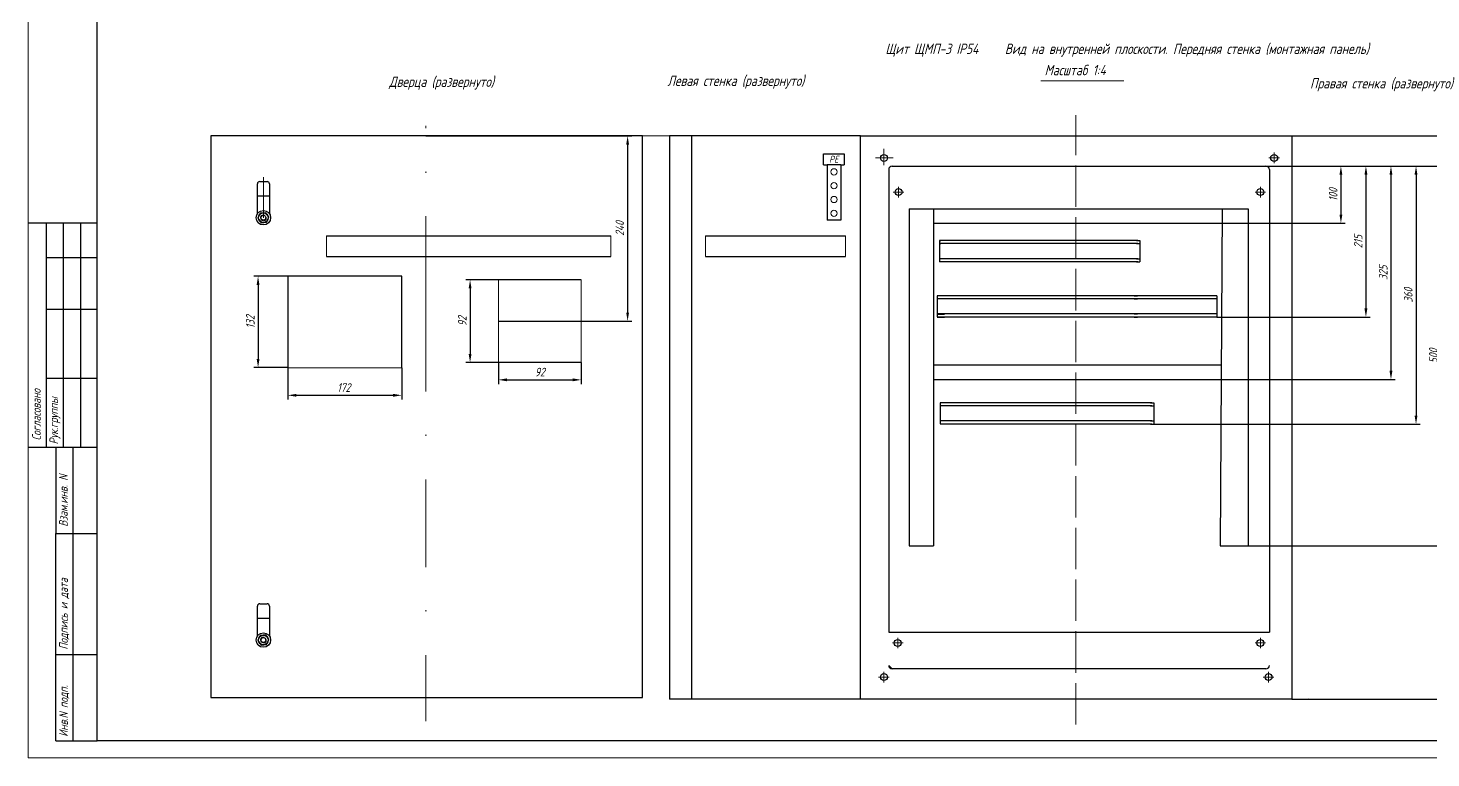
# Model space of a CAD drawing. Header units: millimetres. Extents: x -14 to 2659, y -2986 to -401.
# Drawn here: x 1631.6 to 2037.8, y -1538.6 to -1327.1 of the extents above; entities that cross this region are included whole.
import ezdxf

# ---------------------------------------------------------------- set-up
doc = ezdxf.new("R2010")
doc.units = ezdxf.units.MM
doc.linetypes.add('ACAD_ISO02W100', pattern=[15, 12, -3])
doc.linetypes.add('DASHDOTX2', pattern=[50.8, 25.4, -12.7, 0, -12.7])
doc.layers.get('0').update_dxf_attribs({"lineweight": 20})
doc.layers.add('1', color=7, linetype='Continuous')
doc.layers.add('ссылки', color=7, linetype='Continuous')
doc.layers.add('MAIN', color=7, linetype='Continuous', lineweight=50)
doc.styles.add('GOST тип А', font='GOST_A.TTF', dxfattribs={"oblique": 15})
doc.styles.add('ЕСКД', font='GOST_A.TTF', dxfattribs={"oblique": 15})
doc.dimstyles.new('ISO-25', dxfattribs={"dimtxt": 2.5, "dimasz": 2.5, "dimexe": 1.25, "dimexo": 0, "dimgap": 1, "dimtad": 1, "dimlfac": 20, "dimtxsty": 'ЕСКД', "dimcen": 2.5, "dimadec": 0, "dimazin": 0, "dimtfac": 1, "dimtmove": 0, "dimatfit": 0, "dimfxl": 1.25, "dimarcsym": 0})

# ---------------------------------------------------------------- blocks, each defined once
blk = doc.blocks.new('*D39')
at = {"color": 0, "lineweight": -2}
for p, q in [((1985.99, -1367.1), (2012.99, -1367.1)), ((2011.74, -1369.6), (2011.74, -1381.12)), ((1977.32, -1383.62), (2012.99, -1383.62))]:
    blk.add_line(p, q, dxfattribs=at)
at = {"color": 0, "lineweight": -3}
for points in [[(2011.32, -1369.6), (2012.16, -1369.6), (2011.74, -1367.1)], [(2011.32, -1381.12), (2012.16, -1381.12), (2011.74, -1383.62)]]:
    blk.add_solid(points, dxfattribs=at)
at = {"layer": 'Defpoints', "color": 0, "lineweight": -3}
for p in [(1985.99, -1367.1), (1977.32, -1383.62), (2011.74, -1383.62)]:
    blk.add_point(p, dxfattribs=at)
at = {"color": 0, "insert": (2009.49, -1375.36), "char_height": 2.5, "attachment_point": 5, "rotation": 90, "style": 'ЕСКД'}
blk.add_mtext('100', dxfattribs=at)
blk = doc.blocks.new('*D40')
at = {"color": 0, "lineweight": -2}
for p, q in [((1985.99, -1367.1), (2020.24, -1367.1)), ((2018.99, -1369.6), (2018.99, -1408.34)), ((1975.84, -1410.84), (2020.24, -1410.84))]:
    blk.add_line(p, q, dxfattribs=at)
at = {"color": 0, "lineweight": -3}
for points in [[(2018.57, -1369.6), (2019.41, -1369.6), (2018.99, -1367.1)], [(2018.57, -1408.34), (2019.41, -1408.34), (2018.99, -1410.84)]]:
    blk.add_solid(points, dxfattribs=at)
at = {"layer": 'Defpoints', "color": 0, "lineweight": -3}
for p in [(1985.99, -1367.1), (1975.84, -1410.84), (2018.99, -1410.84)]:
    blk.add_point(p, dxfattribs=at)
at = {"color": 0, "insert": (2016.74, -1388.97), "char_height": 2.5, "attachment_point": 5, "rotation": 90, "style": 'ЕСКД'}
blk.add_mtext('215', dxfattribs=at)
blk = doc.blocks.new('*D41')
at = {"color": 0, "lineweight": -2}
for p, q in [((1985.99, -1367.1), (2027.49, -1367.1)), ((2026.24, -1369.6), (2026.24, -1426.38)), ((1977.04, -1428.88), (2027.49, -1428.88))]:
    blk.add_line(p, q, dxfattribs=at)
at = {"color": 0, "lineweight": -3}
for points in [[(2025.82, -1369.6), (2026.66, -1369.6), (2026.24, -1367.1)], [(2025.82, -1426.38), (2026.66, -1426.38), (2026.24, -1428.88)]]:
    blk.add_solid(points, dxfattribs=at)
at = {"layer": 'Defpoints', "color": 0, "lineweight": -3}
for p in [(1985.99, -1367.1), (1977.04, -1428.88), (2026.24, -1428.88)]:
    blk.add_point(p, dxfattribs=at)
at = {"color": 0, "insert": (2023.99, -1397.99), "char_height": 2.5, "attachment_point": 5, "rotation": 90, "style": 'ЕСКД'}
blk.add_mtext('325', dxfattribs=at)
blk = doc.blocks.new('*D42')
at = {"color": 0, "lineweight": -2}
for p, q in [((1985.99, -1367.1), (2034.74, -1367.1)), ((2033.49, -1369.6), (2033.49, -1439.36)), ((1957.55, -1441.86), (2034.74, -1441.86))]:
    blk.add_line(p, q, dxfattribs=at)
at = {"color": 0, "lineweight": -3}
for points in [[(2033.07, -1369.6), (2033.91, -1369.6), (2033.49, -1367.1)], [(2033.07, -1439.36), (2033.91, -1439.36), (2033.49, -1441.86)]]:
    blk.add_solid(points, dxfattribs=at)
at = {"layer": 'Defpoints', "color": 0, "lineweight": -3}
for p in [(1985.99, -1367.1), (1957.55, -1441.86), (2033.49, -1441.86)]:
    blk.add_point(p, dxfattribs=at)
at = {"color": 0, "insert": (2031.24, -1404.48), "char_height": 2.5, "attachment_point": 5, "rotation": 90, "style": 'ЕСКД'}
blk.add_mtext('360', dxfattribs=at)
blk = doc.blocks.new('*D43')
at = {"color": 0, "lineweight": -2}
for p, q in [((1985.99, -1367.1), (2041.99, -1367.1)), ((2040.74, -1369.6), (2040.74, -1474.57)), ((1976.74, -1477.07), (2041.99, -1477.07))]:
    blk.add_line(p, q, dxfattribs=at)
at = {"color": 0, "lineweight": -3}
for points in [[(2040.32, -1369.6), (2041.16, -1369.6), (2040.74, -1367.1)], [(2040.32, -1474.57), (2041.16, -1474.57), (2040.74, -1477.07)]]:
    blk.add_solid(points, dxfattribs=at)
at = {"layer": 'Defpoints', "color": 0, "lineweight": -3}
for p in [(1985.99, -1367.1), (1976.74, -1477.07), (2040.74, -1477.07)]:
    blk.add_point(p, dxfattribs=at)
at = {"color": 0, "insert": (2038.49, -1422.09), "char_height": 2.5, "attachment_point": 5, "rotation": 90, "style": 'ЕСКД'}
blk.add_mtext('500', dxfattribs=at)
blk = doc.blocks.new('*D44')
at = {"color": 0, "lineweight": -2}
for p, q in [((1791.76, -1400.01), (1758.32, -1400.01)), ((1759.57, -1402.51), (1759.57, -1421.51)), ((1791.76, -1424.01), (1758.32, -1424.01))]:
    blk.add_line(p, q, dxfattribs=at)
at = {"color": 0, "lineweight": -3}
for points in [[(1759.16, -1402.51), (1759.99, -1402.51), (1759.57, -1400.01)], [(1759.16, -1421.51), (1759.99, -1421.51), (1759.57, -1424.01)]]:
    blk.add_solid(points, dxfattribs=at)
at = {"layer": 'Defpoints', "color": 0, "lineweight": -3}
for p in [(1791.76, -1400.01), (1759.57, -1424.01), (1791.76, -1424.01)]:
    blk.add_point(p, dxfattribs=at)
at = {"color": 0, "insert": (1757.32, -1412.01), "char_height": 2.5, "attachment_point": 5, "rotation": 90, "style": 'ЕСКД'}
blk.add_mtext('92', dxfattribs=at)
blk = doc.blocks.new('*D45')
at = {"color": 0, "lineweight": -2}
for p, q in [((1767.76, -1424.01), (1767.76, -1430.27)), ((1791.76, -1424.01), (1791.76, -1430.27)), ((1770.26, -1429.02), (1789.26, -1429.02))]:
    blk.add_line(p, q, dxfattribs=at)
at = {"color": 0, "lineweight": -3}
for points in [[(1770.26, -1428.6), (1770.26, -1429.43), (1767.76, -1429.02)], [(1789.26, -1428.6), (1789.26, -1429.43), (1791.76, -1429.02)]]:
    blk.add_solid(points, dxfattribs=at)
at = {"layer": 'Defpoints', "color": 0, "lineweight": -3}
for p in [(1767.76, -1424.01), (1791.76, -1424.01), (1791.76, -1429.02)]:
    blk.add_point(p, dxfattribs=at)
at = {"color": 0, "insert": (1779.76, -1426.77), "char_height": 2.5, "attachment_point": 5, "style": 'ЕСКД'}
blk.add_mtext('92', dxfattribs=at)
blk = doc.blocks.new('*D46')
at = {"color": 0, "lineweight": -2}
for p, q in [((1746.74, -1358.35), (1806.44, -1358.35)), ((1805.19, -1360.85), (1805.19, -1409.51)), ((1767.76, -1412.01), (1806.44, -1412.01))]:
    blk.add_line(p, q, dxfattribs=at)
at = {"color": 0, "lineweight": -3}
for points in [[(1804.77, -1360.85), (1805.6, -1360.85), (1805.19, -1358.35)], [(1804.77, -1409.51), (1805.6, -1409.51), (1805.19, -1412.01)]]:
    blk.add_solid(points, dxfattribs=at)
at = {"layer": 'Defpoints', "color": 0, "lineweight": -3}
for p in [(1746.74, -1358.35), (1767.76, -1412.01), (1805.19, -1412.01)]:
    blk.add_point(p, dxfattribs=at)
at = {"color": 0, "insert": (1802.94, -1385.18), "char_height": 2.5, "attachment_point": 5, "rotation": 90, "style": 'ЕСКД'}
blk.add_mtext('240', dxfattribs=at)
blk = doc.blocks.new('*D59')
at = {"color": 0, "lineweight": -2}
for p, q in [((1706.78, -1425.44), (1706.78, -1434.75)), ((1739.78, -1425.52), (1739.78, -1434.75)), ((1709.28, -1433.5), (1737.28, -1433.5))]:
    blk.add_line(p, q, dxfattribs=at)
at = {"color": 0, "lineweight": -3}
for points in [[(1709.28, -1433.08), (1709.28, -1433.92), (1706.78, -1433.5)], [(1737.28, -1433.08), (1737.28, -1433.92), (1739.78, -1433.5)]]:
    blk.add_solid(points, dxfattribs=at)
at = {"layer": 'Defpoints', "color": 0, "lineweight": -3}
for p in [(1706.78, -1425.44), (1739.78, -1425.52), (1739.78, -1433.5)]:
    blk.add_point(p, dxfattribs=at)
at = {"color": 0, "insert": (1722.99, -1431.25), "char_height": 2.5, "attachment_point": 5, "style": 'ЕСКД'}
blk.add_mtext('172', dxfattribs=at)
blk = doc.blocks.new('*D60')
at = {"color": 0, "lineweight": -2}
for p, q in [((1706.78, -1399.01), (1696.93, -1399.01)), ((1698.18, -1401.51), (1698.18, -1422.94)), ((1706.78, -1425.44), (1696.93, -1425.44))]:
    blk.add_line(p, q, dxfattribs=at)
at = {"color": 0, "lineweight": -3}
for points in [[(1697.76, -1401.51), (1698.59, -1401.51), (1698.18, -1399.01)], [(1697.76, -1422.94), (1698.59, -1422.94), (1698.18, -1425.44)]]:
    blk.add_solid(points, dxfattribs=at)
at = {"layer": 'Defpoints', "color": 0, "lineweight": -3}
for p in [(1706.78, -1399.01), (1698.18, -1425.44), (1706.78, -1425.44)]:
    blk.add_point(p, dxfattribs=at)
at = {"color": 0, "insert": (1695.93, -1412.23), "char_height": 2.5, "attachment_point": 5, "rotation": 90, "style": 'ЕСКД'}
blk.add_mtext('132', dxfattribs=at)

msp = doc.modelspace()

# ---------------------------------------------------------------- linework, layer by layer
at = {"color": 7}
for p, q in [((1631.57141, -1118.5807), (1631.57141, -1538.5807)), ((1924.87892, -1342.37621), (1948.85712, -1342.37621)), ((1817.36292, -1358.34767), (1817.36292, -1521.56629)), ((1872.66533, -1358.34767), (1821.08176, -1358.34767)), ((1922.27779, -1512.76872), (1975.15637, -1512.76872)), ((1997.52974, -1521.51872), (2002.28891, -1521.51872)), ((1997.52974, -1521.51872), (2002.28891, -1521.51872)), ((2002.31011, -1521.20803), (2002.31011, -1521.20803)), ((2002.31011, -1521.20803), (2002.31011, -1521.20803)), ((1631.57141, -1538.5807), (2250.82141, -1538.5807))]:
    msp.add_line(p, q, dxfattribs=at)
at = {"color": 250}
for p, q in [((1631.57141, -1118.5807), (1631.57141, -1364.3307)), ((1631.57141, -1538.5807), (1631.57141, -1292.51603)), ((1817.36292, -1358.34767), (1688.24092, -1358.34767)), ((1760.87807, -1358.34767), (1730.12807, -1358.34767)), ((1879.41533, -1364.72267), (1877.0031, -1364.72267)), ((1877.0031, -1364.72267), (1882.11635, -1364.72267)), ((1879.41533, -1364.72267), (1879.41533, -1362.09224)), ((1879.41533, -1362.09224), (1879.41533, -1366.80367)), ((1699.71904, -1382.04715), (1699.71904, -1370.31541)), ((1718.04033, -1393.27709), (1718.04033, -1387.27709)), ((1800.28969, -1393.27709), (1800.28969, -1387.27709)), ((1827.79033, -1393.27709), (1827.79033, -1387.27709)), ((1868.28969, -1393.27709), (1868.28969, -1387.27709)), ((1767.75556, -1424.0081), (1767.75556, -1400.0081)), ((1767.75556, -1400.0081), (1791.75556, -1400.0081)), ((1779.50556, -1400.0081), (1779.50556, -1400.0081)), ((1779.75556, -1400.0081), (1791.75556, -1400.0081)), ((1791.75556, -1400.0081), (1791.75556, -1424.0081)), ((1792.00556, -1412.0081), (1797.25556, -1412.0081)), ((1791.75556, -1424.0081), (1767.75556, -1424.0081)), ((1880.79033, -1511.76872), (1881.79033, -1512.76872)), ((1746.99092, -1521.09767), (1703.21275, -1521.09767)), ((1809.49092, -1521.09767), (1746.99092, -1521.09767)), ((1746.99092, -1521.09767), (1809.49092, -1521.09767)), ((1872.66533, -1521.51872), (1934.99092, -1521.51872))]:
    msp.add_line(p, q, dxfattribs=at)
at = {"color": 7, "lineweight": 30}
for p, q in [((1651.57141, -1533.5807), (1651.57141, -1123.5807)), ((1809.49092, -1358.34767), (1684.49092, -1358.34767)), ((1684.49092, -1358.34767), (1684.49092, -1521.09767)), ((1809.49092, -1521.09767), (1809.49092, -1358.34767)), ((1872.66533, -1358.34767), (1817.36292, -1358.34767)), ((1817.36292, -1358.34767), (1817.36292, -1521.51872)), ((1823.7125, -1358.34767), (1823.7125, -1521.51872)), ((1872.66533, -1521.51872), (1872.66533, -1358.34767)), ((1872.66533, -1358.34767), (1997.52974, -1358.34767)), ((1997.52974, -1358.34767), (1997.52974, -1521.51872)), ((1997.52974, -1358.34767), (2052.10872, -1358.34767)), ((1861.94295, -1366.762), (1861.94295, -1363.48447)), ((1861.94295, -1363.48447), (1867.94295, -1363.48447)), ((1867.94295, -1363.48447), (1867.94295, -1366.762)), ((1861.94295, -1366.762), (1862.94295, -1366.762)), ((1862.94295, -1366.762), (1862.94295, -1370.762)), ((1866.94295, -1366.762), (1862.94295, -1366.762)), ((1866.94295, -1366.762), (1866.94295, -1370.762)), ((1866.94295, -1366.762), (1867.94295, -1366.762)), ((1880.79033, -1368.09767), (1880.79033, -1502.16611)), ((1881.79033, -1367.09767), (1990.03969, -1367.09767)), ((1991.03969, -1368.09767), (1991.03969, -1502.16611)), ((1697.96904, -1380.88633), (1697.96904, -1372.24715)), ((1698.66904, -1371.54715), (1700.76904, -1371.54715)), ((1701.46904, -1372.24715), (1701.46904, -1380.88633)), ((1862.94295, -1370.762), (1862.94295, -1374.762)), ((1866.94295, -1370.762), (1866.94295, -1374.762)), ((1697.96904, -1375.70116), (1701.46904, -1375.70116)), ((1862.94295, -1374.762), (1862.94295, -1378.762)), ((1866.94295, -1374.762), (1866.94295, -1378.762)), ((1862.94295, -1378.762), (1862.94295, -1382.762)), ((1866.94295, -1378.762), (1866.94295, -1382.762)), ((1886.75616, -1379.51133), (1886.75616, -1477.11005)), ((1893.75626, -1379.51133), (1893.75616, -1477.11005)), ((1893.75626, -1379.42159), (1977.3469, -1379.42159)), ((1977.34634, -1379.51134), (1976.7423, -1477.07307)), ((1984.86496, -1379.51134), (1984.86496, -1477.07307)), ((1866.94295, -1382.762), (1862.94295, -1382.762)), ((1893.75626, -1383.62159), (1977.32089, -1383.62159)), ((1718.04033, -1387.27709), (1800.28969, -1387.27709)), ((1827.79033, -1387.27709), (1868.28969, -1387.27709)), ((1952.9249, -1388.67371), (1895.46244, -1388.67371)), ((1895.46244, -1388.67371), (1895.46244, -1394.79871)), ((1895.89135, -1388.7327), (1895.46244, -1388.7327)), ((1895.46244, -1388.7327), (1895.46244, -1394.8577)), ((1952.55498, -1388.67371), (1953.49244, -1388.67371)), ((1953.49244, -1388.67371), (1953.49244, -1394.79871)), ((1718.04033, -1393.27709), (1800.28969, -1393.27709)), ((1827.79033, -1393.27709), (1868.28969, -1393.27709)), ((1952.9249, -1389.54871), (1895.46244, -1389.54871)), ((1895.89135, -1389.6077), (1895.46244, -1389.6077)), ((1952.55498, -1389.54871), (1953.49244, -1389.54871)), ((1952.9249, -1393.92371), (1895.46244, -1393.92371)), ((1895.89135, -1393.9827), (1895.46244, -1393.9827)), ((1895.89135, -1394.8577), (1895.46244, -1394.8577)), ((1952.93146, -1394.8577), (1895.469, -1394.8577)), ((1952.54842, -1394.8577), (1953.48588, -1394.8577)), ((1952.55498, -1393.92371), (1953.49244, -1393.92371)), ((1975.84364, -1404.65756), (1894.78975, -1404.65756)), ((1894.78975, -1404.65756), (1894.78975, -1410.78256)), ((1975.84364, -1405.53256), (1894.78975, -1405.53256)), ((1951.8823, -1404.65756), (1952.81976, -1404.65756)), ((1951.8823, -1405.53256), (1952.81976, -1405.53256)), ((1975.84364, -1404.71656), (1975.84364, -1410.84156)), ((1975.84364, -1409.90756), (1894.78975, -1409.90756)), ((1975.84364, -1410.84156), (1894.79631, -1410.84156)), ((1951.87574, -1410.84156), (1952.8132, -1410.84156)), ((1951.8823, -1409.90756), (1952.81976, -1409.90756)), ((1893.75622, -1424.68187), (1977.06667, -1424.68187)), ((1893.75622, -1428.88187), (1977.04067, -1428.88187)), ((1956.98448, -1435.67331), (1895.67202, -1435.67331)), ((1895.67202, -1435.67331), (1895.67202, -1441.79831)), ((1956.98448, -1436.54831), (1895.67202, -1436.54831)), ((1956.61456, -1435.67331), (1957.55202, -1435.67331)), ((1956.61456, -1436.54831), (1957.55202, -1436.54831)), ((1957.55202, -1435.67331), (1957.55202, -1441.79831)), ((1956.98448, -1440.92331), (1895.67202, -1440.92331)), ((1956.99104, -1441.8573), (1895.67858, -1441.8573)), ((1956.608, -1441.8573), (1957.54546, -1441.8573)), ((1956.61456, -1440.92331), (1957.55202, -1440.92331)), ((1697.96904, -1503.2453), (1697.96904, -1494.60612)), ((1698.66904, -1493.90612), (1700.76904, -1493.90612)), ((1701.46904, -1494.60612), (1701.46904, -1503.2453)), ((1697.96904, -1498.06013), (1701.46904, -1498.06013)), ((1880.79033, -1502.16611), (1991.03969, -1502.16611)), ((1990.03969, -1512.76872), (1881.79033, -1512.76872)), ((1684.49092, -1521.09767), (1809.49092, -1521.09767)), ((1872.66533, -1521.51872), (1817.36292, -1521.51872)), ((1997.52974, -1521.51872), (1872.66533, -1521.51872)), ((1997.52974, -1521.51872), (2052.10872, -1521.51872)), ((2245.82141, -1533.5807), (1651.57141, -1533.5807))]:
    msp.add_line(p, q, dxfattribs=at)
at = {"color": 7, "linetype": 'ACAD_ISO02W100'}
msp.add_line((1935.02115, -1528.88323), (1935.02115, -1352.35125), dxfattribs=at)
at = {"color": 250, "linetype": 'DASHDOTX2'}
for q in [(1746.74092, -1355.37769), (1746.74092, -1527.87769)]:
    msp.add_line((1746.74092, -1406.97021), q, dxfattribs=at)
for p, q in [((1877.8769, -1364.72267), (1880.95376, -1364.72267)), ((1879.41533, -1366.2611), (1879.41533, -1363.18424)), ((1990.87626, -1364.72267), (1993.95312, -1364.72267)), ((1990.87626, -1364.72267), (1993.95312, -1364.72267)), ((1992.4147, -1366.2611), (1992.4147, -1363.18424)), ((1992.4147, -1366.2611), (1992.4147, -1363.18424)), ((1883.64584, -1376.1361), (1883.64584, -1373.05924)), ((1883.64584, -1376.1361), (1883.64584, -1373.05924)), ((1988.41469, -1376.1361), (1988.41469, -1373.05924)), ((1988.4147, -1376.1361), (1988.4147, -1373.05924)), ((1882.10741, -1374.59767), (1885.18427, -1374.59767)), ((1882.10741, -1374.59767), (1885.18427, -1374.59767)), ((1986.87626, -1374.59767), (1989.95312, -1374.59767)), ((1986.87626, -1374.59767), (1989.95312, -1374.59767)), ((1881.8769, -1505.26872), (1884.95376, -1505.26872)), ((1881.8769, -1505.26872), (1884.95376, -1505.26872)), ((1883.41533, -1506.80715), (1883.41533, -1503.73029)), ((1883.41533, -1506.80715), (1883.41533, -1503.73029)), ((1986.87626, -1505.26872), (1989.95312, -1505.26872)), ((1986.87626, -1505.26872), (1989.95312, -1505.26872)), ((1988.41469, -1506.80715), (1988.41469, -1503.73029)), ((1988.41469, -1506.80715), (1988.41469, -1503.73029)), ((1877.8769, -1515.14372), (1880.95376, -1515.14372)), ((1877.8769, -1515.14372), (1880.95376, -1515.14372)), ((1879.41533, -1516.68215), (1879.41533, -1513.60529)), ((1879.41533, -1516.68215), (1879.41533, -1513.60529)), ((1989.24131, -1515.14372), (1992.31817, -1515.14372)), ((1989.24131, -1515.14372), (1992.31817, -1515.14372)), ((1990.77974, -1516.68215), (1990.77974, -1513.60529)), ((1990.77974, -1516.68215), (1990.77974, -1513.60529))]:
    msp.add_line(p, q)
at = {"color": 250, "lineweight": 30}
for p, q in [((1886.75616, -1379.51133), (1893.75626, -1379.51133)), ((1977.34634, -1379.51134), (1984.86496, -1379.51134)), ((1886.75616, -1477.11005), (1893.75616, -1477.11005)), ((1976.7423, -1477.07306), (1984.86496, -1477.07307))]:
    msp.add_line(p, q, dxfattribs=at)
at = {"color": 0, "lineweight": 30}
for p, q in [((1894.78975, -1409.96655), (1896.96954, -1409.96655)), ((1894.78975, -1410.84155), (1896.96954, -1410.84577))]:
    msp.add_line(p, q, dxfattribs=at)
at = {"color": 7, "lineweight": 30}
for points in [[(1698.79181, -1380.72292), (1698.10861, -1382.18804), (1699.03584, -1383.51227), (1700.64627, -1383.37137), (1701.32947, -1381.90625), (1700.40224, -1380.58203)], [(1698.79181, -1503.08189), (1698.10861, -1504.54701), (1699.03584, -1505.87124), (1700.64627, -1505.73034), (1701.32947, -1504.26522), (1700.40224, -1502.941)]]:
    msp.add_lwpolyline(points, close=True, dxfattribs=at)
at = {"color": 7}
for centre in [(1864.94295, -1368.76176), (1864.94295, -1372.76176), (1864.94295, -1376.76176), (1864.94295, -1380.76176)]:
    msp.add_circle(centre, 0.91539, dxfattribs=at)
at = {"color": 7, "lineweight": 30}
for centre, radius in [((1699.71904, -1382.04715), 2.1), ((1699.71904, -1382.04715), 1.4), ((1699.71904, -1382.04715), 0.7), ((1699.71904, -1504.40612), 2.1), ((1699.71904, -1504.40612), 1.4), ((1699.71904, -1504.40612), 0.7)]:
    msp.add_circle(centre, radius, dxfattribs=at)
for centre, radius, start, end in [((1881.79033, -1368.09767), 1, 90, 180), ((1990.03969, -1368.09767), 1, 0, 90), ((1698.66904, -1372.24715), 0.7, 90, 180), ((1700.76904, -1372.24715), 0.7, 0, 90), ((1698.66904, -1494.60612), 0.7, 90, 180), ((1700.76904, -1494.60612), 0.7, 0, 90), ((1881.79033, -1511.76872), 1, 180, 270), ((1990.03969, -1511.76872), 1, 270, 0)]:
    msp.add_arc(centre, radius, start, end, dxfattribs=at)
at = {"color": 7}
for centre in [(1699.71904, -1382.04715), (1699.71904, -1504.40612)]:
    msp.add_arc(centre, 0.85783, 77.6543558, 9.494214, dxfattribs=at)
at = {"layer": '1', "color": 7, "linetype": 'Continuous'}
for p, q in [((1706.77618, -1399.01285), (1706.77618, -1425.44268)), ((1739.77999, -1399.01285), (1706.77618, -1399.01285)), ((1739.77999, -1425.52312), (1739.77999, -1399.01285)), ((1706.77618, -1425.44268), (1739.77999, -1425.52312))]:
    msp.add_line(p, q, dxfattribs=at)
at = {"layer": 'MAIN', "color": 7, "linetype": 'Continuous', "lineweight": 30}
for p, q in [((1631.57141, -1383.56878), (1651.57141, -1383.56878)), ((1636.76999, -1383.56878), (1636.76999, -1448.56878)), ((1641.76999, -1383.56878), (1641.76999, -1448.56878)), ((1646.76999, -1383.56878), (1646.76999, -1448.56878)), ((1636.76999, -1393.56878), (1651.57141, -1393.56878)), ((1636.76999, -1408.56878), (1651.57141, -1408.56878)), ((1636.76999, -1428.56878), (1651.57141, -1428.56878)), ((1631.57141, -1448.56878), (1651.57141, -1448.56878)), ((1639.57141, -1448.5807), (1639.57141, -1473.5807)), ((1644.57141, -1448.5807), (1644.57141, -1533.5807)), ((1639.57141, -1533.5807), (1639.57141, -1473.5807)), ((1639.57141, -1473.5807), (1651.57141, -1473.5807)), ((1639.57141, -1508.5807), (1651.57141, -1508.5807)), ((1639.57141, -1533.5807), (1651.57141, -1533.5807))]:
    msp.add_line(p, q, dxfattribs=at)
at = {"layer": 'ссылки', "lineweight": 30}
for centre in [(1879.41533, -1364.72267), (1992.41469, -1364.72267), (1883.64584, -1374.59767), (1988.41469, -1374.59767), (1883.41533, -1505.26872), (1988.41469, -1505.26872), (1879.41533, -1515.14372), (1990.77974, -1515.14372)]:
    msp.add_circle(centre, 1, dxfattribs=at)

# ---------------------------------------------------------------- texts
at = {"color": 7, "style": 'GOST тип А', "oblique": 15}
msp.add_text('РЕ', height=2, dxfattribs=at).set_placement((1863.52529, -1366.1042))
at = {"layer": 'MAIN', "color": 7, "linetype": 'Continuous', "lineweight": -3, "style": 'GOST тип А', "oblique": 15}
for s, p in [('Согласовано', (1635.24646, -1446.56878)), ('Рук.группы', (1640.24646, -1447.73443)), ('Взам.инв. N', (1643.04788, -1471.5807)), ('Подпись и дата', (1643.09495, -1507.2057)), ('Инв.N подп.', (1643.09495, -1532.4557))]:
    msp.add_text(s, height=2.5, rotation=90, dxfattribs=at).set_placement(p)
at = {"layer": 'ссылки', "color": 7, "style": 'GOST тип А', "oblique": 15}
for s, p in [('Щит ЩМП-3 IP54     Вид на внутренней плоскости. Передняя стенка (монтажная панель)', (1879.83354, -1334.59381)), ('Левая стенка (развернуто)', (1816.71447, -1343.84791)), ('Масштаб 1:4', (1925.93577, -1340.75846)), ('Дверца (развернуто)', (1736.11684, -1344.1344)), ('Правая стенка (развернуто)', (2002.79659, -1344.59786))]:
    msp.add_text(s, height=3, dxfattribs=at).set_placement(p)

# ---------------------------------------------------------------- dimensions: what is measured, and where the dimension line sits
at = {"color": 7}
for base, p1, p2, text, picture, middle in [((1805.1868, -1412.0081), (1746.74092, -1358.34767), (1767.75556, -1412.0081), '240', '*D46', (1802.93591, -1385.17788)), ((2033.49092, -1441.8573), (1985.99092, -1367.09767), (1957.54546, -1441.8573), '360', '*D42', (2031.24003, -1404.47749)), ((2018.99092, -1410.84156), (1985.99092, -1367.09767), (1975.84364, -1410.84156), '215', '*D40', (2016.74003, -1388.96961)), ((2040.74092, -1477.07306), (1985.99092, -1367.09767), (1976.7423, -1477.07306), '500', '*D43', (2038.49003, -1422.08537)), ((2026.24092, -1428.88187), (1985.99092, -1367.09767), (1977.04067, -1428.88187), '325', '*D41', (2023.99003, -1397.98977)), ((2011.74092, -1383.62159), (1985.99092, -1367.09767), (1977.32089, -1383.62159), '100', '*D39', (2009.49003, -1375.35963)), ((1698.17821, -1425.44268), (1706.77618, -1399.01285), (1706.77618, -1425.44268), '132', '*D60', (1695.92732, -1412.22776)), ((1759.57324, -1424.0081), (1791.75556, -1400.0081), (1791.75556, -1424.0081), '92', '*D44', (1757.32235, -1412.0081))]:
    dim = msp.add_linear_dim(base=base, p1=p1, p2=p2, angle=90, text=text, dimstyle='ISO-25', dxfattribs=at)
    dim.commit()
    dim.dimension.update_dxf_attribs({"geometry": picture, "text_midpoint": middle})
dim = msp.add_linear_dim(base=(1739.77999, -1433.49853), p1=(1706.77618, -1425.44268), p2=(1739.77999, -1425.52312), text='172', dimstyle='ISO-25', dxfattribs=at)
dim.commit()
dim.dimension.update_dxf_attribs({"geometry": '*D59', "text_midpoint": (1722.98533, -1433.49853), "dimtype": 160})
dim = msp.add_linear_dim(base=(1791.75556, -1429.01833), p1=(1767.75556, -1424.0081), p2=(1791.75556, -1424.0081), text='92', dimstyle='ISO-25', dxfattribs=at)
dim.commit()
dim.dimension.update_dxf_attribs({"geometry": '*D45', "text_midpoint": (1779.75556, -1426.76744)})

doc.saveas('drawing.dxf')
